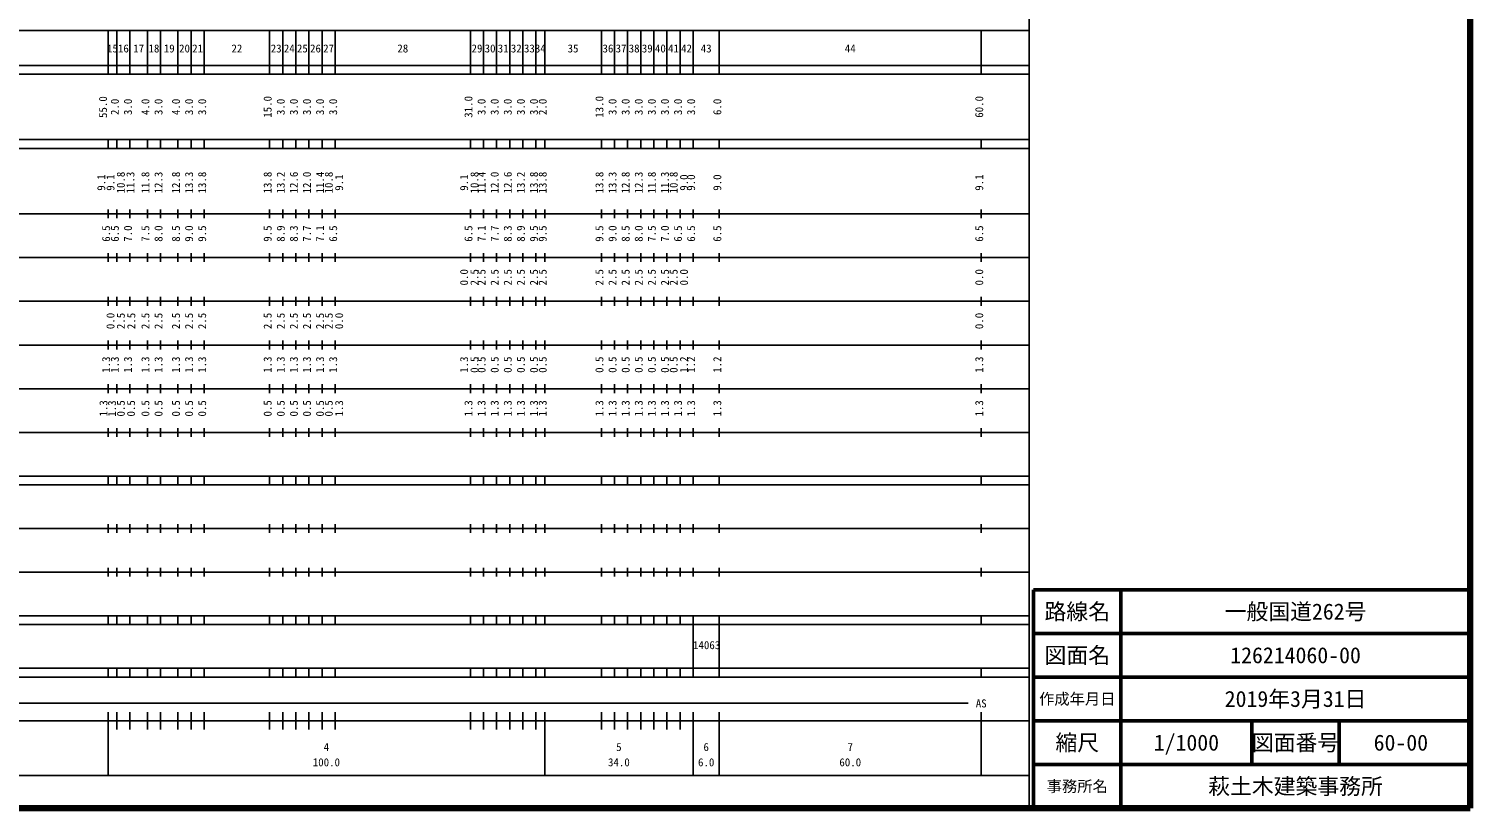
# Model space of a CAD drawing. Units: millimetres on the paper, enlarged 1000 times. Extents: x 40000 to 680000, y 20000 to 380000.
# Drawn here: x 349838 to 680000, y 20000 to 198357 of the extents above; entities that cross this region are included whole.
import ezdxf
from ezdxf.enums import TextEntityAlignment as Align

# ---------------------------------------------------------------- set-up
doc = ezdxf.new("R2010")
doc.units = ezdxf.units.MM
doc.header["$LTSCALE"] = 1000
for name, color, linetype, lineweight in [('M-TTL', 2, 'Continuous', 140), ('M-TTL-BAND', 7, 'Continuous', 25), ('M-TTL-FRAM', 2, 'Continuous', 50), ('M-TTL-LINE', 7, 'Continuous', 50)]:
    doc.layers.add(name, color=color, linetype=linetype, lineweight=lineweight)
doc.layers.add('M-TTL-TXT', color=7, linetype='Continuous')
doc.styles.add('ＭＳ ゴシック', font='')
doc.styles.get('ＭＳ ゴシック').set_extended_font_data('MS Gothic')

msp = doc.modelspace()

# ---------------------------------------------------------------- linework, layer by layer
at = {"layer": 'M-TTL'}
for p, q in [((680000, 20000), (680000, 380000)), ((40000, 20000), (680000, 20000))]:
    msp.add_line(p, q, dxfattribs=at)
at = {"layer": 'M-TTL-BAND'}
for p, q in [((579000, 20000), (579000, 370000)), ((68000, 198000), (579000, 198000)), ((368000, 188000), (368000, 198000)), ((370000, 188000), (370000, 198000)), ((373000, 188000), (373000, 198000)), ((377000, 188000), (377000, 198000)), ((380000, 188000), (380000, 198000)), ((384000, 188000), (384000, 198000)), ((387000, 188000), (387000, 198000)), ((390000, 188000), (390000, 198000)), ((405000, 188000), (405000, 198000)), ((408000, 188000), (408000, 198000)), ((411000, 188000), (411000, 198000)), ((414000, 188000), (414000, 198000)), ((417000, 188000), (417000, 198000)), ((420000, 188000), (420000, 198000)), ((451000, 188000), (451000, 198000)), ((454000, 188000), (454000, 198000)), ((457000, 188000), (457000, 198000)), ((460000, 188000), (460000, 198000)), ((463000, 188000), (463000, 198000)), ((466000, 188000), (466000, 198000)), ((468000, 188000), (468000, 198000)), ((481000, 188000), (481000, 198000)), ((484000, 188000), (484000, 198000)), ((487000, 188000), (487000, 198000)), ((490000, 188000), (490000, 198000)), ((493000, 188000), (493000, 198000)), ((496000, 188000), (496000, 198000)), ((499000, 188000), (499000, 198000)), ((502000, 188000), (502000, 198000)), ((508000, 188000), (508000, 198000)), ((568000, 188000), (568000, 198000)), ((40000, 190000), (579000, 190000)), ((40000, 188000), (579000, 188000)), ((40000, 173000), (579000, 173000)), ((368000, 171000), (368000, 173000)), ((370000, 171000), (370000, 173000)), ((373000, 171000), (373000, 173000)), ((377000, 171000), (377000, 173000)), ((380000, 171000), (380000, 173000)), ((384000, 171000), (384000, 173000)), ((387000, 171000), (387000, 173000)), ((390000, 171000), (390000, 173000)), ((405000, 171000), (405000, 173000)), ((408000, 171000), (408000, 173000)), ((411000, 171000), (411000, 173000)), ((414000, 171000), (414000, 173000)), ((417000, 171000), (417000, 173000)), ((420000, 171000), (420000, 173000)), ((451000, 171000), (451000, 173000)), ((454000, 171000), (454000, 173000)), ((457000, 171000), (457000, 173000)), ((460000, 171000), (460000, 173000)), ((463000, 171000), (463000, 173000)), ((466000, 171000), (466000, 173000)), ((468000, 171000), (468000, 173000)), ((481000, 171000), (481000, 173000)), ((484000, 171000), (484000, 173000)), ((487000, 171000), (487000, 173000)), ((490000, 171000), (490000, 173000)), ((493000, 171000), (493000, 173000)), ((496000, 171000), (496000, 173000)), ((499000, 171000), (499000, 173000)), ((502000, 171000), (502000, 173000)), ((508000, 171000), (508000, 173000)), ((568000, 171000), (568000, 173000)), ((40000, 171000), (579000, 171000)), ((40000, 156000), (579000, 156000)), ((368000, 155000), (368000, 157000)), ((370000, 155000), (370000, 157000)), ((373000, 155000), (373000, 157000)), ((377000, 155000), (377000, 157000)), ((380000, 155000), (380000, 157000)), ((384000, 155000), (384000, 157000)), ((387000, 155000), (387000, 157000)), ((390000, 155000), (390000, 157000)), ((405000, 155000), (405000, 157000)), ((408000, 155000), (408000, 157000)), ((411000, 155000), (411000, 157000)), ((414000, 155000), (414000, 157000)), ((417000, 155000), (417000, 157000)), ((420000, 155000), (420000, 157000)), ((451000, 155000), (451000, 157000)), ((454000, 155000), (454000, 157000)), ((457000, 155000), (457000, 157000)), ((460000, 155000), (460000, 157000)), ((463000, 155000), (463000, 157000)), ((466000, 155000), (466000, 157000)), ((468000, 155000), (468000, 157000)), ((481000, 155000), (481000, 157000)), ((484000, 155000), (484000, 157000)), ((487000, 155000), (487000, 157000)), ((490000, 155000), (490000, 157000)), ((493000, 155000), (493000, 157000)), ((496000, 155000), (496000, 157000)), ((499000, 155000), (499000, 157000)), ((502000, 155000), (502000, 157000)), ((508000, 155000), (508000, 157000)), ((568000, 155000), (568000, 157000)), ((46000, 146000), (579000, 146000)), ((368000, 145000), (368000, 147000)), ((370000, 145000), (370000, 147000)), ((373000, 145000), (373000, 147000)), ((377000, 145000), (377000, 147000)), ((380000, 145000), (380000, 147000)), ((384000, 145000), (384000, 147000)), ((387000, 145000), (387000, 147000)), ((390000, 145000), (390000, 147000)), ((405000, 145000), (405000, 147000)), ((408000, 145000), (408000, 147000)), ((411000, 145000), (411000, 147000)), ((414000, 145000), (414000, 147000)), ((417000, 145000), (417000, 147000)), ((420000, 145000), (420000, 147000)), ((451000, 145000), (451000, 147000)), ((454000, 145000), (454000, 147000)), ((457000, 145000), (457000, 147000)), ((460000, 145000), (460000, 147000)), ((463000, 145000), (463000, 147000)), ((466000, 145000), (466000, 147000)), ((468000, 145000), (468000, 147000)), ((481000, 145000), (481000, 147000)), ((484000, 145000), (484000, 147000)), ((487000, 145000), (487000, 147000)), ((490000, 145000), (490000, 147000)), ((493000, 145000), (493000, 147000)), ((496000, 145000), (496000, 147000)), ((499000, 145000), (499000, 147000)), ((502000, 145000), (502000, 147000)), ((508000, 145000), (508000, 147000)), ((568000, 145000), (568000, 147000)), ((52000, 136000), (579000, 136000)), ((368000, 135000), (368000, 137000)), ((370000, 135000), (370000, 137000)), ((373000, 135000), (373000, 137000)), ((377000, 135000), (377000, 137000)), ((380000, 135000), (380000, 137000)), ((384000, 135000), (384000, 137000)), ((387000, 135000), (387000, 137000)), ((390000, 135000), (390000, 137000)), ((405000, 135000), (405000, 137000)), ((408000, 135000), (408000, 137000)), ((411000, 135000), (411000, 137000)), ((414000, 135000), (414000, 137000)), ((417000, 135000), (417000, 137000)), ((420000, 135000), (420000, 137000)), ((451000, 135000), (451000, 137000)), ((454000, 135000), (454000, 137000)), ((457000, 135000), (457000, 137000)), ((460000, 135000), (460000, 137000)), ((463000, 135000), (463000, 137000)), ((466000, 135000), (466000, 137000)), ((468000, 135000), (468000, 137000)), ((481000, 135000), (481000, 137000)), ((484000, 135000), (484000, 137000)), ((487000, 135000), (487000, 137000)), ((490000, 135000), (490000, 137000)), ((493000, 135000), (493000, 137000)), ((496000, 135000), (496000, 137000)), ((499000, 135000), (499000, 137000)), ((502000, 135000), (502000, 137000)), ((508000, 135000), (508000, 137000)), ((568000, 135000), (568000, 137000)), ((46000, 126000), (579000, 126000)), ((368000, 125000), (368000, 127000)), ((370000, 125000), (370000, 127000)), ((373000, 125000), (373000, 127000)), ((377000, 125000), (377000, 127000)), ((380000, 125000), (380000, 127000)), ((384000, 125000), (384000, 127000)), ((387000, 125000), (387000, 127000)), ((390000, 125000), (390000, 127000)), ((405000, 125000), (405000, 127000)), ((408000, 125000), (408000, 127000)), ((411000, 125000), (411000, 127000)), ((414000, 125000), (414000, 127000)), ((417000, 125000), (417000, 127000)), ((420000, 125000), (420000, 127000)), ((451000, 125000), (451000, 127000)), ((454000, 125000), (454000, 127000)), ((457000, 125000), (457000, 127000)), ((460000, 125000), (460000, 127000)), ((463000, 125000), (463000, 127000)), ((466000, 125000), (466000, 127000)), ((468000, 125000), (468000, 127000)), ((481000, 125000), (481000, 127000)), ((484000, 125000), (484000, 127000)), ((487000, 125000), (487000, 127000)), ((490000, 125000), (490000, 127000)), ((493000, 125000), (493000, 127000)), ((496000, 125000), (496000, 127000)), ((499000, 125000), (499000, 127000)), ((502000, 125000), (502000, 127000)), ((508000, 125000), (508000, 127000)), ((568000, 125000), (568000, 127000)), ((52000, 116000), (579000, 116000)), ((368000, 115000), (368000, 117000)), ((370000, 115000), (370000, 117000)), ((373000, 115000), (373000, 117000)), ((377000, 115000), (377000, 117000)), ((380000, 115000), (380000, 117000)), ((384000, 115000), (384000, 117000)), ((387000, 115000), (387000, 117000)), ((390000, 115000), (390000, 117000)), ((405000, 115000), (405000, 117000)), ((408000, 115000), (408000, 117000)), ((411000, 115000), (411000, 117000)), ((414000, 115000), (414000, 117000)), ((417000, 115000), (417000, 117000)), ((420000, 115000), (420000, 117000)), ((451000, 115000), (451000, 117000)), ((454000, 115000), (454000, 117000)), ((457000, 115000), (457000, 117000)), ((460000, 115000), (460000, 117000)), ((463000, 115000), (463000, 117000)), ((466000, 115000), (466000, 117000)), ((468000, 115000), (468000, 117000)), ((481000, 115000), (481000, 117000)), ((484000, 115000), (484000, 117000)), ((487000, 115000), (487000, 117000)), ((490000, 115000), (490000, 117000)), ((493000, 115000), (493000, 117000)), ((496000, 115000), (496000, 117000)), ((499000, 115000), (499000, 117000)), ((502000, 115000), (502000, 117000)), ((508000, 115000), (508000, 117000)), ((568000, 115000), (568000, 117000)), ((46000, 106000), (579000, 106000)), ((368000, 105000), (368000, 107000)), ((370000, 105000), (370000, 107000)), ((373000, 105000), (373000, 107000)), ((377000, 105000), (377000, 107000)), ((380000, 105000), (380000, 107000)), ((384000, 105000), (384000, 107000)), ((387000, 105000), (387000, 107000)), ((390000, 105000), (390000, 107000)), ((405000, 105000), (405000, 107000)), ((408000, 105000), (408000, 107000)), ((411000, 105000), (411000, 107000)), ((414000, 105000), (414000, 107000)), ((417000, 105000), (417000, 107000)), ((420000, 105000), (420000, 107000)), ((451000, 105000), (451000, 107000)), ((454000, 105000), (454000, 107000)), ((457000, 105000), (457000, 107000)), ((460000, 105000), (460000, 107000)), ((463000, 105000), (463000, 107000)), ((466000, 105000), (466000, 107000)), ((468000, 105000), (468000, 107000)), ((481000, 105000), (481000, 107000)), ((484000, 105000), (484000, 107000)), ((487000, 105000), (487000, 107000)), ((490000, 105000), (490000, 107000)), ((493000, 105000), (493000, 107000)), ((496000, 105000), (496000, 107000)), ((499000, 105000), (499000, 107000)), ((502000, 105000), (502000, 107000)), ((508000, 105000), (508000, 107000)), ((568000, 105000), (568000, 107000)), ((40000, 96000), (579000, 96000)), ((368000, 94000), (368000, 96000)), ((370000, 94000), (370000, 96000)), ((373000, 94000), (373000, 96000)), ((377000, 94000), (377000, 96000)), ((380000, 94000), (380000, 96000)), ((384000, 94000), (384000, 96000)), ((387000, 94000), (387000, 96000)), ((390000, 94000), (390000, 96000)), ((405000, 94000), (405000, 96000)), ((408000, 94000), (408000, 96000)), ((411000, 94000), (411000, 96000)), ((414000, 94000), (414000, 96000)), ((417000, 94000), (417000, 96000)), ((420000, 94000), (420000, 96000)), ((451000, 94000), (451000, 96000)), ((454000, 94000), (454000, 96000)), ((457000, 94000), (457000, 96000)), ((460000, 94000), (460000, 96000)), ((463000, 94000), (463000, 96000)), ((466000, 94000), (466000, 96000)), ((468000, 94000), (468000, 96000)), ((481000, 94000), (481000, 96000)), ((484000, 94000), (484000, 96000)), ((487000, 94000), (487000, 96000)), ((490000, 94000), (490000, 96000)), ((493000, 94000), (493000, 96000)), ((496000, 94000), (496000, 96000)), ((499000, 94000), (499000, 96000)), ((502000, 94000), (502000, 96000)), ((508000, 94000), (508000, 96000)), ((568000, 94000), (568000, 96000)), ((40000, 94000), (579000, 94000)), ((49000, 84000), (579000, 84000)), ((368000, 83000), (368000, 85000)), ((370000, 83000), (370000, 85000)), ((373000, 83000), (373000, 85000)), ((377000, 83000), (377000, 85000)), ((380000, 83000), (380000, 85000)), ((384000, 83000), (384000, 85000)), ((387000, 83000), (387000, 85000)), ((390000, 83000), (390000, 85000)), ((405000, 83000), (405000, 85000)), ((408000, 83000), (408000, 85000)), ((411000, 83000), (411000, 85000)), ((414000, 83000), (414000, 85000)), ((417000, 83000), (417000, 85000)), ((420000, 83000), (420000, 85000)), ((451000, 83000), (451000, 85000)), ((454000, 83000), (454000, 85000)), ((457000, 83000), (457000, 85000)), ((460000, 83000), (460000, 85000)), ((463000, 83000), (463000, 85000)), ((466000, 83000), (466000, 85000)), ((468000, 83000), (468000, 85000)), ((481000, 83000), (481000, 85000)), ((484000, 83000), (484000, 85000)), ((487000, 83000), (487000, 85000)), ((490000, 83000), (490000, 85000)), ((493000, 83000), (493000, 85000)), ((496000, 83000), (496000, 85000)), ((499000, 83000), (499000, 85000)), ((502000, 83000), (502000, 85000)), ((508000, 83000), (508000, 85000)), ((568000, 83000), (568000, 85000)), ((40000, 74000), (579000, 74000)), ((368000, 73000), (368000, 75000)), ((370000, 73000), (370000, 75000)), ((373000, 73000), (373000, 75000)), ((377000, 73000), (377000, 75000)), ((380000, 73000), (380000, 75000)), ((384000, 73000), (384000, 75000)), ((387000, 73000), (387000, 75000)), ((390000, 73000), (390000, 75000)), ((405000, 73000), (405000, 75000)), ((408000, 73000), (408000, 75000)), ((411000, 73000), (411000, 75000)), ((414000, 73000), (414000, 75000)), ((417000, 73000), (417000, 75000)), ((420000, 73000), (420000, 75000)), ((451000, 73000), (451000, 75000)), ((454000, 73000), (454000, 75000)), ((457000, 73000), (457000, 75000)), ((460000, 73000), (460000, 75000)), ((463000, 73000), (463000, 75000)), ((466000, 73000), (466000, 75000)), ((468000, 73000), (468000, 75000)), ((481000, 73000), (481000, 75000)), ((484000, 73000), (484000, 75000)), ((487000, 73000), (487000, 75000)), ((490000, 73000), (490000, 75000)), ((493000, 73000), (493000, 75000)), ((496000, 73000), (496000, 75000)), ((499000, 73000), (499000, 75000)), ((502000, 73000), (502000, 75000)), ((508000, 73000), (508000, 75000)), ((568000, 73000), (568000, 75000)), ((40000, 64000), (579000, 64000)), ((368000, 62000), (368000, 64000)), ((370000, 62000), (370000, 64000)), ((373000, 62000), (373000, 64000)), ((377000, 62000), (377000, 64000)), ((380000, 62000), (380000, 64000)), ((384000, 62000), (384000, 64000)), ((387000, 62000), (387000, 64000)), ((390000, 62000), (390000, 64000)), ((405000, 62000), (405000, 64000)), ((408000, 62000), (408000, 64000)), ((411000, 62000), (411000, 64000)), ((414000, 62000), (414000, 64000)), ((417000, 62000), (417000, 64000)), ((420000, 62000), (420000, 64000)), ((451000, 62000), (451000, 64000)), ((454000, 62000), (454000, 64000)), ((457000, 62000), (457000, 64000)), ((460000, 62000), (460000, 64000)), ((463000, 62000), (463000, 64000)), ((466000, 62000), (466000, 64000)), ((468000, 62000), (468000, 64000)), ((481000, 62000), (481000, 64000)), ((484000, 62000), (484000, 64000)), ((487000, 62000), (487000, 64000)), ((490000, 62000), (490000, 64000)), ((493000, 62000), (493000, 64000)), ((496000, 62000), (496000, 64000)), ((499000, 62000), (499000, 64000)), ((502000, 62000), (502000, 64000)), ((508000, 62000), (508000, 64000)), ((568000, 62000), (568000, 64000)), ((40000, 62000), (579000, 62000)), ((502000, 52000), (502000, 62000)), ((508000, 52000), (508000, 62000)), ((40000, 52000), (579000, 52000)), ((40000, 50000), (579000, 50000)), ((368000, 50000), (368000, 52000)), ((370000, 50000), (370000, 52000)), ((373000, 50000), (373000, 52000)), ((377000, 50000), (377000, 52000)), ((380000, 50000), (380000, 52000)), ((384000, 50000), (384000, 52000)), ((387000, 50000), (387000, 52000)), ((390000, 50000), (390000, 52000)), ((405000, 50000), (405000, 52000)), ((408000, 50000), (408000, 52000)), ((411000, 50000), (411000, 52000)), ((414000, 50000), (414000, 52000)), ((417000, 50000), (417000, 52000)), ((420000, 50000), (420000, 52000)), ((451000, 50000), (451000, 52000)), ((454000, 50000), (454000, 52000)), ((457000, 50000), (457000, 52000)), ((460000, 50000), (460000, 52000)), ((463000, 50000), (463000, 52000)), ((466000, 50000), (466000, 52000)), ((468000, 50000), (468000, 52000)), ((481000, 50000), (481000, 52000)), ((484000, 50000), (484000, 52000)), ((487000, 50000), (487000, 52000)), ((490000, 50000), (490000, 52000)), ((493000, 50000), (493000, 52000)), ((496000, 50000), (496000, 52000)), ((499000, 50000), (499000, 52000)), ((502000, 50000), (502000, 52000)), ((508000, 50000), (508000, 52000)), ((568000, 50000), (568000, 52000)), ((71000, 44000), (565000, 44000)), ((40000, 40000), (579000, 40000)), ((368000, 27500), (368000, 42000)), ((370000, 38000), (370000, 42000)), ((373000, 38000), (373000, 42000)), ((377000, 38000), (377000, 42000)), ((380000, 38000), (380000, 42000)), ((384000, 38000), (384000, 42000)), ((387000, 38000), (387000, 42000)), ((390000, 38000), (390000, 42000)), ((405000, 38000), (405000, 42000)), ((408000, 38000), (408000, 42000)), ((411000, 38000), (411000, 42000)), ((414000, 38000), (414000, 42000)), ((417000, 38000), (417000, 42000)), ((420000, 38000), (420000, 42000)), ((451000, 38000), (451000, 42000)), ((454000, 38000), (454000, 42000)), ((457000, 38000), (457000, 42000)), ((460000, 38000), (460000, 42000)), ((463000, 38000), (463000, 42000)), ((466000, 38000), (466000, 42000)), ((468000, 27500), (468000, 42000)), ((481000, 38000), (481000, 42000)), ((484000, 38000), (484000, 42000)), ((487000, 38000), (487000, 42000)), ((490000, 38000), (490000, 42000)), ((493000, 38000), (493000, 42000)), ((496000, 38000), (496000, 42000)), ((499000, 38000), (499000, 42000)), ((502000, 27500), (502000, 42000)), ((508000, 27500), (508000, 42000)), ((568000, 27500), (568000, 42000)), ((68000, 27500), (579000, 27500))]:
    msp.add_line(p, q, dxfattribs=at)
at = {"layer": 'M-TTL-FRAM'}
for p, q in [((680000, 70000), (580000, 70000)), ((580000, 70000), (580000, 20000))]:
    msp.add_line(p, q, dxfattribs=at)
at = {"layer": 'M-TTL-LINE'}
for p, q in [((600000, 70000), (600000, 20000)), ((680000, 60000), (580000, 60000)), ((680000, 50000), (580000, 50000)), ((680000, 40000), (580000, 40000)), ((630000, 40000), (630000, 30000)), ((650000, 40000), (650000, 30000)), ((680000, 30000), (580000, 30000))]:
    msp.add_line(p, q, dxfattribs=at)

# ---------------------------------------------------------------- texts
at = {"layer": 'M-TTL-BAND', "style": 'ＭＳ ゴシック'}
for s, p in [('15', (369000, 192405)), ('16', (371500, 192405)), ('17', (375000, 192405)), ('18', (378500, 192405)), ('19', (382000, 192405)), ('20', (385500, 192405)), ('21', (388500, 192405)), ('22', (397500, 192405)), ('23', (406500, 192405)), ('24', (409500, 192405)), ('25', (412500, 192405)), ('26', (415500, 192405)), ('27', (418500, 192405)), ('28', (435500, 192405)), ('29', (452500, 192405)), ('30', (455500, 192405)), ('31', (458500, 192405)), ('32', (461500, 192405)), ('33', (464500, 192405)), ('34', (467000, 192405)), ('35', (474500, 192405)), ('36', (482500, 192405)), ('37', (485500, 192405)), ('38', (488500, 192405)), ('39', (491500, 192405)), ('40', (494500, 192405)), ('41', (497500, 192405)), ('42', (500500, 192405)), ('43', (505000, 192405)), ('44', (538000, 192405)), ('AS', (568000, 42500)), ('4', (418000, 32523)), ('5', (485000, 32523)), ('6', (505000, 32523)), ('7', (538000, 32523)), ('100.0', (418000, 29033)), ('34.0', (485000, 29033)), ('6.0', (505000, 29033)), ('60.0', (538000, 29033))]:
    msp.add_text(s, height=1833, dxfattribs=at).set_placement(p, align=Align.BOTTOM_CENTER)
for s, p in [('55.0', (368291, 180445)), ('2.0', (371000, 180500)), ('3.0', (374000, 180500)), ('4.0', (378000, 180500)), ('3.0', (381000, 180500)), ('4.0', (385000, 180500)), ('3.0', (388000, 180500)), ('3.0', (391000, 180500)), ('15.0', (406000, 180500)), ('3.0', (409000, 180500)), ('3.0', (412000, 180500)), ('3.0', (415000, 180500)), ('3.0', (418000, 180500)), ('3.0', (421000, 180500)), ('31.0', (452000, 180500)), ('3.0', (455000, 180500)), ('3.0', (458000, 180500)), ('3.0', (461000, 180500)), ('3.0', (464000, 180500)), ('3.0', (467000, 180500)), ('2.0', (469000, 180500)), ('13.0', (482000, 180500)), ('3.0', (485000, 180500)), ('3.0', (488000, 180500)), ('3.0', (491000, 180500)), ('3.0', (494000, 180500)), ('3.0', (497000, 180500)), ('3.0', (500000, 180500)), ('3.0', (503000, 180500)), ('6.0', (509000, 180500)), ('60.0', (569000, 180500)), ('10.8', (372370, 163174)), ('11.3', (374568, 163174)), ('11.8', (378000, 163174)), ('12.3', (381000, 163174)), ('12.8', (385000, 163174)), ('13.3', (388000, 163174)), ('13.8', (391000, 163174)), ('13.8', (406000, 163174)), ('13.2', (409000, 163174)), ('12.6', (412000, 163174)), ('12.0', (415000, 163174)), ('11.4', (418000, 163174)), ('10.8', (420000, 163174)), ('10.8', (453370, 163174)), ('11.4', (455000, 163174)), ('12.0', (458000, 163174)), ('12.6', (461000, 163174)), ('13.2', (464000, 163174)), ('13.8', (467000, 163174)), ('13.8', (469000, 163174)), ('13.8', (482000, 163174)), ('13.3', (485000, 163174)), ('12.8', (488000, 163174)), ('12.3', (491000, 163174)), ('11.8', (494000, 163174)), ('11.3', (497000, 163174)), ('10.8', (499000, 163174)), ('9.1', (367891, 163174)), ('9.1', (370000, 163174)), ('9.1', (422370, 163174)), ('9.1', (451000, 163174)), ('9.0', (501370, 163174)), ('9.0', (503000, 163174)), ('9.0', (509000, 163174)), ('9.1', (569000, 163174)), ('6.5', (369000, 151500)), ('6.5', (371000, 151500)), ('7.0', (374000, 151500)), ('7.5', (378000, 151500)), ('8.0', (381000, 151500)), ('8.5', (385000, 151500)), ('9.0', (388000, 151500)), ('9.5', (391000, 151500)), ('9.5', (406000, 151500)), ('8.9', (409000, 151500)), ('8.3', (412000, 151500)), ('7.7', (415000, 151500)), ('7.1', (418000, 151500)), ('6.5', (421000, 151500)), ('6.5', (452000, 151500)), ('7.1', (455000, 151500)), ('7.7', (458000, 151500)), ('8.3', (461000, 151500)), ('8.9', (464000, 151500)), ('9.5', (467000, 151500)), ('9.5', (469000, 151500)), ('9.5', (482000, 151500)), ('9.0', (485000, 151500)), ('8.5', (488000, 151500)), ('8.0', (491000, 151500)), ('7.5', (494000, 151500)), ('7.0', (497000, 151500)), ('6.5', (500000, 151500)), ('6.5', (503000, 151500)), ('6.5', (509000, 151500)), ('6.5', (569000, 151500)), ('0.0', (451000, 141500)), ('2.5', (453370, 141500)), ('2.5', (455000, 141500)), ('2.5', (458000, 141500)), ('2.5', (461000, 141500)), ('2.5', (464000, 141500)), ('2.5', (467000, 141500)), ('2.5', (469000, 141500)), ('2.5', (482000, 141500)), ('2.5', (485000, 141500)), ('2.5', (488000, 141500)), ('2.5', (491000, 141500)), ('2.5', (494000, 141500)), ('2.5', (497000, 141500)), ('2.5', (499000, 141500)), ('0.0', (501370, 141500)), ('0.0', (569000, 141500)), ('0.0', (370000, 131500)), ('2.5', (372370, 131500)), ('2.5', (374767, 131500)), ('2.5', (378000, 131500)), ('2.5', (381000, 131500)), ('2.5', (385000, 131500)), ('2.5', (388000, 131500)), ('2.5', (391000, 131500)), ('2.5', (406000, 131500)), ('2.5', (409000, 131500)), ('2.5', (412000, 131500)), ('2.5', (415000, 131500)), ('2.5', (418000, 131500)), ('2.5', (420000, 131500)), ('0.0', (422370, 131500)), ('0.0', (569000, 131500)), ('1.3', (369000, 121500)), ('1.3', (371000, 121500)), ('1.3', (374000, 121500)), ('1.3', (378000, 121500)), ('1.3', (381000, 121500)), ('1.3', (385000, 121500)), ('1.3', (388000, 121500)), ('1.3', (391000, 121500)), ('1.3', (406000, 121500)), ('1.3', (409000, 121500)), ('1.3', (412000, 121500)), ('1.3', (415000, 121500)), ('1.3', (418000, 121500)), ('1.3', (421000, 121500)), ('1.3', (451000, 121500)), ('0.5', (453370, 121500)), ('0.5', (455000, 121500)), ('0.5', (458000, 121500)), ('0.5', (461000, 121500)), ('0.5', (464000, 121500)), ('0.5', (467000, 121500)), ('0.5', (469000, 121500)), ('0.5', (482000, 121500)), ('0.5', (485000, 121500)), ('0.5', (488000, 121500)), ('0.5', (491000, 121500)), ('0.5', (494000, 121500)), ('0.5', (497000, 121500)), ('0.5', (499000, 121500)), ('1.2', (501370, 121500)), ('1.2', (503000, 121500)), ('1.2', (509000, 121500)), ('1.3', (569000, 121500)), ('1.3', (368389, 111500)), ('1.3', (370349, 111456)), ('0.5', (372370, 111500)), ('0.5', (374709, 111500)), ('0.5', (378000, 111500)), ('0.5', (381000, 111500)), ('0.5', (385000, 111500)), ('0.5', (388000, 111500)), ('0.5', (391000, 111500)), ('0.5', (406000, 111500)), ('0.5', (409000, 111500)), ('0.5', (412000, 111500)), ('0.5', (415000, 111500)), ('0.5', (418000, 111500)), ('0.5', (420000, 111500)), ('1.3', (422370, 111500)), ('1.3', (452000, 111500)), ('1.3', (455000, 111500)), ('1.3', (458000, 111500)), ('1.3', (461000, 111500)), ('1.3', (464000, 111500)), ('1.3', (467000, 111500)), ('1.3', (469000, 111500)), ('1.3', (482000, 111500)), ('1.3', (485000, 111500)), ('1.3', (488000, 111500)), ('1.3', (491000, 111500)), ('1.3', (494000, 111500)), ('1.3', (497000, 111500)), ('1.3', (500000, 111500)), ('1.3', (503000, 111500)), ('1.3', (509000, 111500)), ('1.3', (569000, 111500))]:
    msp.add_text(s, height=1833, rotation=90, dxfattribs=at).set_placement(p, align=Align.BOTTOM_CENTER)
msp.add_text('14063', height=1833, dxfattribs=at).set_placement((501982, 55847), align=Align.BOTTOM_LEFT)
at = {"layer": 'M-TTL-TXT', "style": 'ＭＳ ゴシック'}
for s, height, p in [('路線名', 3666, (590000, 65000)), ('路線名', 3666, (590000, 65000)), ('一般国道262号', 3666, (640000, 65000)), ('図面名', 3666, (590000, 55000)), ('図面名', 3666, (590000, 55000)), ('126214060-00', 3666, (640000, 55000)), ('作成年月日', 2566, (590000, 45000)), ('作成年月日', 2566, (590000, 45000)), ('2019年3月31日', 3666, (640000, 45000)), ('縮尺', 3666, (590000, 35000)), ('縮尺', 3666, (590000, 35000)), ('1/1000', 3666, (615000, 35000)), ('図面番号', 3666, (640000, 35000)), ('図面番号', 3666, (640000, 35000)), ('60-00', 3666, (664125, 35000)), ('事務所名', 2566, (590000, 25000)), ('事務所名', 2566, (590000, 25000)), ('萩土木建築事務所', 3666, (640000, 25000))]:
    msp.add_text(s, height=height, dxfattribs=at).set_placement(p, align=Align.MIDDLE_CENTER)

doc.saveas('drawing.dxf')
